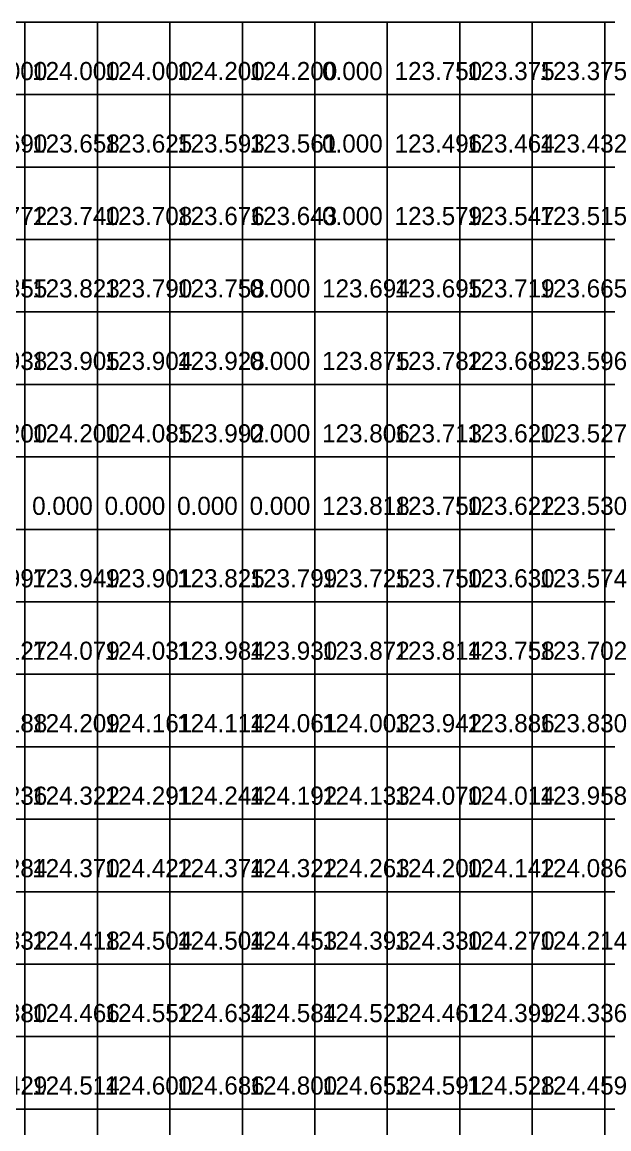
# Model space of a CAD drawing. Header units: metres. Extents: x 287857 to 287978, y 62957 to 63018.
# Drawn here: x 287945.89 to 287953.98, y 63002.56 to 63017.83 of the extents above; entities that cross this region are included whole.
import ezdxf

# ---------------------------------------------------------------- set-up
doc = ezdxf.new("R2010")
doc.units = ezdxf.units.M
for name, color, linetype, true_color in [('ARCH-BARRIER', 7, 'Continuous', 0xf87171), ('ARCH-INTERP', 7, 'Continuous', 0x64748b), ('ARCH-LEVEL-TXT', 7, 'Continuous', 0xa78bfa), ('ARCH-REAL', 7, 'Continuous', 0xa78bfa)]:
    doc.layers.add(name, color=color, linetype=linetype, true_color=true_color)

msp = doc.modelspace()

# ---------------------------------------------------------------- linework, layer by layer
at = {"layer": 'ARCH-BARRIER'}
for points in [[(287949.925, 63016.831, 0), (287950.925, 63016.831, 0), (287950.925, 63017.831, 0), (287949.925, 63017.831, 0), (287949.925, 63016.831, 0)], [(287949.925, 63015.831, 0), (287950.925, 63015.831, 0), (287950.925, 63016.831, 0), (287949.925, 63016.831, 0), (287949.925, 63015.831, 0)], [(287949.925, 63014.831, 0), (287950.925, 63014.831, 0), (287950.925, 63015.831, 0), (287949.925, 63015.831, 0), (287949.925, 63014.831, 0)], [(287948.925, 63013.831, 0), (287949.925, 63013.831, 0), (287949.925, 63014.831, 0), (287948.925, 63014.831, 0), (287948.925, 63013.831, 0)], [(287948.925, 63012.831, 0), (287949.925, 63012.831, 0), (287949.925, 63013.831, 0), (287948.925, 63013.831, 0), (287948.925, 63012.831, 0)], [(287948.925, 63011.831, 0), (287949.925, 63011.831, 0), (287949.925, 63012.831, 0), (287948.925, 63012.831, 0), (287948.925, 63011.831, 0)], [(287944.925, 63010.831, 0), (287945.925, 63010.831, 0), (287945.925, 63011.831, 0), (287944.925, 63011.831, 0), (287944.925, 63010.831, 0)], [(287945.925, 63010.831, 0), (287946.925, 63010.831, 0), (287946.925, 63011.831, 0), (287945.925, 63011.831, 0), (287945.925, 63010.831, 0)], [(287946.925, 63010.831, 0), (287947.925, 63010.831, 0), (287947.925, 63011.831, 0), (287946.925, 63011.831, 0), (287946.925, 63010.831, 0)], [(287947.925, 63010.831, 0), (287948.925, 63010.831, 0), (287948.925, 63011.831, 0), (287947.925, 63011.831, 0), (287947.925, 63010.831, 0)], [(287948.925, 63010.831, 0), (287949.925, 63010.831, 0), (287949.925, 63011.831, 0), (287948.925, 63011.831, 0), (287948.925, 63010.831, 0)], [(287951.925, 63001.831, 0), (287952.925, 63001.831, 0), (287952.925, 63002.831, 0), (287951.925, 63002.831, 0), (287951.925, 63001.831, 0)], [(287952.925, 63001.831, 0), (287953.925, 63001.831, 0), (287953.925, 63002.831, 0), (287952.925, 63002.831, 0), (287952.925, 63001.831, 0)]]:
    msp.add_polyline3d(points, dxfattribs=at)
at = {"layer": 'ARCH-INTERP'}
for points in [[(287944.925, 63016.831, 124), (287945.925, 63016.831, 124), (287945.925, 63017.831, 124), (287944.925, 63017.831, 124), (287944.925, 63016.831, 124)], [(287945.925, 63016.831, 124), (287946.925, 63016.831, 124), (287946.925, 63017.831, 124), (287945.925, 63017.831, 124), (287945.925, 63016.831, 124)], [(287946.925, 63016.831, 124), (287947.925, 63016.831, 124), (287947.925, 63017.831, 124), (287946.925, 63017.831, 124), (287946.925, 63016.831, 124)], [(287947.925, 63016.831, 124.2), (287948.925, 63016.831, 124.2), (287948.925, 63017.831, 124.2), (287947.925, 63017.831, 124.2), (287947.925, 63016.831, 124.2)], [(287948.925, 63016.831, 124.2), (287949.925, 63016.831, 124.2), (287949.925, 63017.831, 124.2), (287948.925, 63017.831, 124.2), (287948.925, 63016.831, 124.2)], [(287950.925, 63016.831, 123.75), (287951.925, 63016.831, 123.75), (287951.925, 63017.831, 123.75), (287950.925, 63017.831, 123.75), (287950.925, 63016.831, 123.75)], [(287951.925, 63016.831, 123.375), (287952.925, 63016.831, 123.375), (287952.925, 63017.831, 123.375), (287951.925, 63017.831, 123.375), (287951.925, 63016.831, 123.375)], [(287952.925, 63016.831, 123.375), (287953.925, 63016.831, 123.375), (287953.925, 63017.831, 123.375), (287952.925, 63017.831, 123.375), (287952.925, 63016.831, 123.375)], [(287953.925, 63016.831, 123.375), (287954.925, 63016.831, 123.375), (287954.925, 63017.831, 123.375), (287953.925, 63017.831, 123.375), (287953.925, 63016.831, 123.375)], [(287944.925, 63015.831, 123.69), (287945.925, 63015.831, 123.69), (287945.925, 63016.831, 123.69), (287944.925, 63016.831, 123.69), (287944.925, 63015.831, 123.69)], [(287945.925, 63015.831, 123.658), (287946.925, 63015.831, 123.658), (287946.925, 63016.831, 123.658), (287945.925, 63016.831, 123.658), (287945.925, 63015.831, 123.658)], [(287946.925, 63015.831, 123.625), (287947.925, 63015.831, 123.625), (287947.925, 63016.831, 123.625), (287946.925, 63016.831, 123.625), (287946.925, 63015.831, 123.625)], [(287947.925, 63015.831, 123.593), (287948.925, 63015.831, 123.593), (287948.925, 63016.831, 123.593), (287947.925, 63016.831, 123.593), (287947.925, 63015.831, 123.593)], [(287948.925, 63015.831, 123.561), (287949.925, 63015.831, 123.561), (287949.925, 63016.831, 123.561), (287948.925, 63016.831, 123.561), (287948.925, 63015.831, 123.561)], [(287950.925, 63015.831, 123.496), (287951.925, 63015.831, 123.496), (287951.925, 63016.831, 123.496), (287950.925, 63016.831, 123.496), (287950.925, 63015.831, 123.496)], [(287951.925, 63015.831, 123.464), (287952.925, 63015.831, 123.464), (287952.925, 63016.831, 123.464), (287951.925, 63016.831, 123.464), (287951.925, 63015.831, 123.464)], [(287952.925, 63015.831, 123.432), (287953.925, 63015.831, 123.432), (287953.925, 63016.831, 123.432), (287952.925, 63016.831, 123.432), (287952.925, 63015.831, 123.432)], [(287953.925, 63015.831, 123.4), (287954.925, 63015.831, 123.4), (287954.925, 63016.831, 123.4), (287953.925, 63016.831, 123.4), (287953.925, 63015.831, 123.4)], [(287944.925, 63014.831, 123.772), (287945.925, 63014.831, 123.772), (287945.925, 63015.831, 123.772), (287944.925, 63015.831, 123.772), (287944.925, 63014.831, 123.772)], [(287945.925, 63014.831, 123.74), (287946.925, 63014.831, 123.74), (287946.925, 63015.831, 123.74), (287945.925, 63015.831, 123.74), (287945.925, 63014.831, 123.74)], [(287946.925, 63014.831, 123.708), (287947.925, 63014.831, 123.708), (287947.925, 63015.831, 123.708), (287946.925, 63015.831, 123.708), (287946.925, 63014.831, 123.708)], [(287947.925, 63014.831, 123.676), (287948.925, 63014.831, 123.676), (287948.925, 63015.831, 123.676), (287947.925, 63015.831, 123.676), (287947.925, 63014.831, 123.676)], [(287948.925, 63014.831, 123.643), (287949.925, 63014.831, 123.643), (287949.925, 63015.831, 123.643), (287948.925, 63015.831, 123.643), (287948.925, 63014.831, 123.643)], [(287950.925, 63014.831, 123.579), (287951.925, 63014.831, 123.579), (287951.925, 63015.831, 123.579), (287950.925, 63015.831, 123.579), (287950.925, 63014.831, 123.579)], [(287951.925, 63014.831, 123.547), (287952.925, 63014.831, 123.547), (287952.925, 63015.831, 123.547), (287951.925, 63015.831, 123.547), (287951.925, 63014.831, 123.547)], [(287952.925, 63014.831, 123.515), (287953.925, 63014.831, 123.515), (287953.925, 63015.831, 123.515), (287952.925, 63015.831, 123.515), (287952.925, 63014.831, 123.515)], [(287953.925, 63014.831, 123.482), (287954.925, 63014.831, 123.482), (287954.925, 63015.831, 123.482), (287953.925, 63015.831, 123.482), (287953.925, 63014.831, 123.482)], [(287944.925, 63013.831, 123.855), (287945.925, 63013.831, 123.855), (287945.925, 63014.831, 123.855), (287944.925, 63014.831, 123.855), (287944.925, 63013.831, 123.855)], [(287945.925, 63013.831, 123.823), (287946.925, 63013.831, 123.823), (287946.925, 63014.831, 123.823), (287945.925, 63014.831, 123.823), (287945.925, 63013.831, 123.823)], [(287946.925, 63013.831, 123.79), (287947.925, 63013.831, 123.79), (287947.925, 63014.831, 123.79), (287946.925, 63014.831, 123.79), (287946.925, 63013.831, 123.79)], [(287947.925, 63013.831, 123.758), (287948.925, 63013.831, 123.758), (287948.925, 63014.831, 123.758), (287947.925, 63014.831, 123.758), (287947.925, 63013.831, 123.758)], [(287949.925, 63013.831, 123.694), (287950.925, 63013.831, 123.694), (287950.925, 63014.831, 123.694), (287949.925, 63014.831, 123.694), (287949.925, 63013.831, 123.694)], [(287950.925, 63013.831, 123.695), (287951.925, 63013.831, 123.695), (287951.925, 63014.831, 123.695), (287950.925, 63014.831, 123.695), (287950.925, 63013.831, 123.695)], [(287951.925, 63013.831, 123.719), (287952.925, 63013.831, 123.719), (287952.925, 63014.831, 123.719), (287951.925, 63014.831, 123.719), (287951.925, 63013.831, 123.719)], [(287952.925, 63013.831, 123.665), (287953.925, 63013.831, 123.665), (287953.925, 63014.831, 123.665), (287952.925, 63014.831, 123.665), (287952.925, 63013.831, 123.665)], [(287953.925, 63013.831, 123.572), (287954.925, 63013.831, 123.572), (287954.925, 63014.831, 123.572), (287953.925, 63014.831, 123.572), (287953.925, 63013.831, 123.572)], [(287944.925, 63012.831, 123.938), (287945.925, 63012.831, 123.938), (287945.925, 63013.831, 123.938), (287944.925, 63013.831, 123.938), (287944.925, 63012.831, 123.938)], [(287945.925, 63012.831, 123.905), (287946.925, 63012.831, 123.905), (287946.925, 63013.831, 123.905), (287945.925, 63013.831, 123.905), (287945.925, 63012.831, 123.905)], [(287946.925, 63012.831, 123.904), (287947.925, 63012.831, 123.904), (287947.925, 63013.831, 123.904), (287946.925, 63013.831, 123.904), (287946.925, 63012.831, 123.904)], [(287947.925, 63012.831, 123.928), (287948.925, 63012.831, 123.928), (287948.925, 63013.831, 123.928), (287947.925, 63013.831, 123.928), (287947.925, 63012.831, 123.928)], [(287949.925, 63012.831, 123.875), (287950.925, 63012.831, 123.875), (287950.925, 63013.831, 123.875), (287949.925, 63013.831, 123.875), (287949.925, 63012.831, 123.875)], [(287950.925, 63012.831, 123.782), (287951.925, 63012.831, 123.782), (287951.925, 63013.831, 123.782), (287950.925, 63013.831, 123.782), (287950.925, 63012.831, 123.782)], [(287951.925, 63012.831, 123.689), (287952.925, 63012.831, 123.689), (287952.925, 63013.831, 123.689), (287951.925, 63013.831, 123.689), (287951.925, 63012.831, 123.689)], [(287952.925, 63012.831, 123.596), (287953.925, 63012.831, 123.596), (287953.925, 63013.831, 123.596), (287952.925, 63013.831, 123.596), (287952.925, 63012.831, 123.596)], [(287953.925, 63012.831, 123.503), (287954.925, 63012.831, 123.503), (287954.925, 63013.831, 123.503), (287953.925, 63013.831, 123.503), (287953.925, 63012.831, 123.503)], [(287946.925, 63011.831, 124.085), (287947.925, 63011.831, 124.085), (287947.925, 63012.831, 124.085), (287946.925, 63012.831, 124.085), (287946.925, 63011.831, 124.085)], [(287947.925, 63011.831, 123.992), (287948.925, 63011.831, 123.992), (287948.925, 63012.831, 123.992), (287947.925, 63012.831, 123.992), (287947.925, 63011.831, 123.992)], [(287949.925, 63011.831, 123.806), (287950.925, 63011.831, 123.806), (287950.925, 63012.831, 123.806), (287949.925, 63012.831, 123.806), (287949.925, 63011.831, 123.806)], [(287950.925, 63011.831, 123.713), (287951.925, 63011.831, 123.713), (287951.925, 63012.831, 123.713), (287950.925, 63012.831, 123.713), (287950.925, 63011.831, 123.713)], [(287951.925, 63011.831, 123.62), (287952.925, 63011.831, 123.62), (287952.925, 63012.831, 123.62), (287951.925, 63012.831, 123.62), (287951.925, 63011.831, 123.62)], [(287952.925, 63011.831, 123.527), (287953.925, 63011.831, 123.527), (287953.925, 63012.831, 123.527), (287952.925, 63012.831, 123.527), (287952.925, 63011.831, 123.527)], [(287949.925, 63010.831, 123.818), (287950.925, 63010.831, 123.818), (287950.925, 63011.831, 123.818), (287949.925, 63011.831, 123.818), (287949.925, 63010.831, 123.818)], [(287951.925, 63010.831, 123.622), (287952.925, 63010.831, 123.622), (287952.925, 63011.831, 123.622), (287951.925, 63011.831, 123.622), (287951.925, 63010.831, 123.622)], [(287952.925, 63010.831, 123.53), (287953.925, 63010.831, 123.53), (287953.925, 63011.831, 123.53), (287952.925, 63011.831, 123.53), (287952.925, 63010.831, 123.53)], [(287944.925, 63009.831, 123.997), (287945.925, 63009.831, 123.997), (287945.925, 63010.831, 123.997), (287944.925, 63010.831, 123.997), (287944.925, 63009.831, 123.997)], [(287945.925, 63009.831, 123.949), (287946.925, 63009.831, 123.949), (287946.925, 63010.831, 123.949), (287945.925, 63010.831, 123.949), (287945.925, 63009.831, 123.949)], [(287946.925, 63009.831, 123.901), (287947.925, 63009.831, 123.901), (287947.925, 63010.831, 123.901), (287946.925, 63010.831, 123.901), (287946.925, 63009.831, 123.901)], [(287948.925, 63009.831, 123.799), (287949.925, 63009.831, 123.799), (287949.925, 63010.831, 123.799), (287948.925, 63010.831, 123.799), (287948.925, 63009.831, 123.799)], [(287951.925, 63009.831, 123.63), (287952.925, 63009.831, 123.63), (287952.925, 63010.831, 123.63), (287951.925, 63010.831, 123.63), (287951.925, 63009.831, 123.63)], [(287952.925, 63009.831, 123.574), (287953.925, 63009.831, 123.574), (287953.925, 63010.831, 123.574), (287952.925, 63010.831, 123.574), (287952.925, 63009.831, 123.574)], [(287944.925, 63008.831, 124.127), (287945.925, 63008.831, 124.127), (287945.925, 63009.831, 124.127), (287944.925, 63009.831, 124.127), (287944.925, 63008.831, 124.127)], [(287945.925, 63008.831, 124.079), (287946.925, 63008.831, 124.079), (287946.925, 63009.831, 124.079), (287945.925, 63009.831, 124.079), (287945.925, 63008.831, 124.079)], [(287946.925, 63008.831, 124.031), (287947.925, 63008.831, 124.031), (287947.925, 63009.831, 124.031), (287946.925, 63009.831, 124.031), (287946.925, 63008.831, 124.031)], [(287947.925, 63008.831, 123.984), (287948.925, 63008.831, 123.984), (287948.925, 63009.831, 123.984), (287947.925, 63009.831, 123.984), (287947.925, 63008.831, 123.984)], [(287948.925, 63008.831, 123.93), (287949.925, 63008.831, 123.93), (287949.925, 63009.831, 123.93), (287948.925, 63009.831, 123.93), (287948.925, 63008.831, 123.93)], [(287949.925, 63008.831, 123.872), (287950.925, 63008.831, 123.872), (287950.925, 63009.831, 123.872), (287949.925, 63009.831, 123.872), (287949.925, 63008.831, 123.872)], [(287950.925, 63008.831, 123.814), (287951.925, 63008.831, 123.814), (287951.925, 63009.831, 123.814), (287950.925, 63009.831, 123.814), (287950.925, 63008.831, 123.814)], [(287951.925, 63008.831, 123.758), (287952.925, 63008.831, 123.758), (287952.925, 63009.831, 123.758), (287951.925, 63009.831, 123.758), (287951.925, 63008.831, 123.758)], [(287952.925, 63008.831, 123.702), (287953.925, 63008.831, 123.702), (287953.925, 63009.831, 123.702), (287952.925, 63009.831, 123.702), (287952.925, 63008.831, 123.702)], [(287953.925, 63008.831, 123.638), (287954.925, 63008.831, 123.638), (287954.925, 63009.831, 123.638), (287953.925, 63009.831, 123.638), (287953.925, 63008.831, 123.638)], [(287944.925, 63007.831, 124.188), (287945.925, 63007.831, 124.188), (287945.925, 63008.831, 124.188), (287944.925, 63008.831, 124.188), (287944.925, 63007.831, 124.188)], [(287945.925, 63007.831, 124.209), (287946.925, 63007.831, 124.209), (287946.925, 63008.831, 124.209), (287945.925, 63008.831, 124.209), (287945.925, 63007.831, 124.209)], [(287946.925, 63007.831, 124.161), (287947.925, 63007.831, 124.161), (287947.925, 63008.831, 124.161), (287946.925, 63008.831, 124.161), (287946.925, 63007.831, 124.161)], [(287947.925, 63007.831, 124.114), (287948.925, 63007.831, 124.114), (287948.925, 63008.831, 124.114), (287947.925, 63008.831, 124.114), (287947.925, 63007.831, 124.114)], [(287948.925, 63007.831, 124.061), (287949.925, 63007.831, 124.061), (287949.925, 63008.831, 124.061), (287948.925, 63008.831, 124.061), (287948.925, 63007.831, 124.061)], [(287949.925, 63007.831, 124.003), (287950.925, 63007.831, 124.003), (287950.925, 63008.831, 124.003), (287949.925, 63008.831, 124.003), (287949.925, 63007.831, 124.003)], [(287950.925, 63007.831, 123.942), (287951.925, 63007.831, 123.942), (287951.925, 63008.831, 123.942), (287950.925, 63008.831, 123.942), (287950.925, 63007.831, 123.942)], [(287951.925, 63007.831, 123.886), (287952.925, 63007.831, 123.886), (287952.925, 63008.831, 123.886), (287951.925, 63008.831, 123.886), (287951.925, 63007.831, 123.886)], [(287952.925, 63007.831, 123.83), (287953.925, 63007.831, 123.83), (287953.925, 63008.831, 123.83), (287952.925, 63008.831, 123.83), (287952.925, 63007.831, 123.83)], [(287953.925, 63007.831, 123.76), (287954.925, 63007.831, 123.76), (287954.925, 63008.831, 123.76), (287953.925, 63008.831, 123.76), (287953.925, 63007.831, 123.76)], [(287944.925, 63006.831, 124.236), (287945.925, 63006.831, 124.236), (287945.925, 63007.831, 124.236), (287944.925, 63007.831, 124.236), (287944.925, 63006.831, 124.236)], [(287945.925, 63006.831, 124.322), (287946.925, 63006.831, 124.322), (287946.925, 63007.831, 124.322), (287945.925, 63007.831, 124.322), (287945.925, 63006.831, 124.322)], [(287946.925, 63006.831, 124.291), (287947.925, 63006.831, 124.291), (287947.925, 63007.831, 124.291), (287946.925, 63007.831, 124.291), (287946.925, 63006.831, 124.291)], [(287947.925, 63006.831, 124.244), (287948.925, 63006.831, 124.244), (287948.925, 63007.831, 124.244), (287947.925, 63007.831, 124.244), (287947.925, 63006.831, 124.244)], [(287948.925, 63006.831, 124.192), (287949.925, 63006.831, 124.192), (287949.925, 63007.831, 124.192), (287948.925, 63007.831, 124.192), (287948.925, 63006.831, 124.192)], [(287949.925, 63006.831, 124.133), (287950.925, 63006.831, 124.133), (287950.925, 63007.831, 124.133), (287949.925, 63007.831, 124.133), (287949.925, 63006.831, 124.133)], [(287950.925, 63006.831, 124.07), (287951.925, 63006.831, 124.07), (287951.925, 63007.831, 124.07), (287950.925, 63007.831, 124.07), (287950.925, 63006.831, 124.07)], [(287951.925, 63006.831, 124.014), (287952.925, 63006.831, 124.014), (287952.925, 63007.831, 124.014), (287951.925, 63007.831, 124.014), (287951.925, 63006.831, 124.014)], [(287952.925, 63006.831, 123.958), (287953.925, 63006.831, 123.958), (287953.925, 63007.831, 123.958), (287952.925, 63007.831, 123.958), (287952.925, 63006.831, 123.958)], [(287953.925, 63006.831, 123.883), (287954.925, 63006.831, 123.883), (287954.925, 63007.831, 123.883), (287953.925, 63007.831, 123.883), (287953.925, 63006.831, 123.883)], [(287944.925, 63005.831, 124.284), (287945.925, 63005.831, 124.284), (287945.925, 63006.831, 124.284), (287944.925, 63006.831, 124.284), (287944.925, 63005.831, 124.284)], [(287945.925, 63005.831, 124.37), (287946.925, 63005.831, 124.37), (287946.925, 63006.831, 124.37), (287945.925, 63006.831, 124.37), (287945.925, 63005.831, 124.37)], [(287946.925, 63005.831, 124.422), (287947.925, 63005.831, 124.422), (287947.925, 63006.831, 124.422), (287946.925, 63006.831, 124.422), (287946.925, 63005.831, 124.422)], [(287947.925, 63005.831, 124.374), (287948.925, 63005.831, 124.374), (287948.925, 63006.831, 124.374), (287947.925, 63006.831, 124.374), (287947.925, 63005.831, 124.374)], [(287948.925, 63005.831, 124.322), (287949.925, 63005.831, 124.322), (287949.925, 63006.831, 124.322), (287948.925, 63006.831, 124.322), (287948.925, 63005.831, 124.322)], [(287949.925, 63005.831, 124.263), (287950.925, 63005.831, 124.263), (287950.925, 63006.831, 124.263), (287949.925, 63006.831, 124.263), (287949.925, 63005.831, 124.263)], [(287950.925, 63005.831, 124.2), (287951.925, 63005.831, 124.2), (287951.925, 63006.831, 124.2), (287950.925, 63006.831, 124.2), (287950.925, 63005.831, 124.2)], [(287951.925, 63005.831, 124.142), (287952.925, 63005.831, 124.142), (287952.925, 63006.831, 124.142), (287951.925, 63006.831, 124.142), (287951.925, 63005.831, 124.142)], [(287952.925, 63005.831, 124.086), (287953.925, 63005.831, 124.086), (287953.925, 63006.831, 124.086), (287952.925, 63006.831, 124.086), (287952.925, 63005.831, 124.086)], [(287953.925, 63005.831, 124.006), (287954.925, 63005.831, 124.006), (287954.925, 63006.831, 124.006), (287953.925, 63006.831, 124.006), (287953.925, 63005.831, 124.006)], [(287944.925, 63004.831, 124.332), (287945.925, 63004.831, 124.332), (287945.925, 63005.831, 124.332), (287944.925, 63005.831, 124.332), (287944.925, 63004.831, 124.332)], [(287945.925, 63004.831, 124.418), (287946.925, 63004.831, 124.418), (287946.925, 63005.831, 124.418), (287945.925, 63005.831, 124.418), (287945.925, 63004.831, 124.418)], [(287946.925, 63004.831, 124.504), (287947.925, 63004.831, 124.504), (287947.925, 63005.831, 124.504), (287946.925, 63005.831, 124.504), (287946.925, 63004.831, 124.504)], [(287947.925, 63004.831, 124.504), (287948.925, 63004.831, 124.504), (287948.925, 63005.831, 124.504), (287947.925, 63005.831, 124.504), (287947.925, 63004.831, 124.504)], [(287948.925, 63004.831, 124.453), (287949.925, 63004.831, 124.453), (287949.925, 63005.831, 124.453), (287948.925, 63005.831, 124.453), (287948.925, 63004.831, 124.453)], [(287949.925, 63004.831, 124.393), (287950.925, 63004.831, 124.393), (287950.925, 63005.831, 124.393), (287949.925, 63005.831, 124.393), (287949.925, 63004.831, 124.393)], [(287950.925, 63004.831, 124.33), (287951.925, 63004.831, 124.33), (287951.925, 63005.831, 124.33), (287950.925, 63005.831, 124.33), (287950.925, 63004.831, 124.33)], [(287951.925, 63004.831, 124.27), (287952.925, 63004.831, 124.27), (287952.925, 63005.831, 124.27), (287951.925, 63005.831, 124.27), (287951.925, 63004.831, 124.27)], [(287952.925, 63004.831, 124.214), (287953.925, 63004.831, 124.214), (287953.925, 63005.831, 124.214), (287952.925, 63005.831, 124.214), (287952.925, 63004.831, 124.214)], [(287953.925, 63004.831, 124.128), (287954.925, 63004.831, 124.128), (287954.925, 63005.831, 124.128), (287953.925, 63005.831, 124.128), (287953.925, 63004.831, 124.128)], [(287944.925, 63003.831, 124.38), (287945.925, 63003.831, 124.38), (287945.925, 63004.831, 124.38), (287944.925, 63004.831, 124.38), (287944.925, 63003.831, 124.38)], [(287945.925, 63003.831, 124.466), (287946.925, 63003.831, 124.466), (287946.925, 63004.831, 124.466), (287945.925, 63004.831, 124.466), (287945.925, 63003.831, 124.466)], [(287946.925, 63003.831, 124.552), (287947.925, 63003.831, 124.552), (287947.925, 63004.831, 124.552), (287946.925, 63004.831, 124.552), (287946.925, 63003.831, 124.552)], [(287947.925, 63003.831, 124.634), (287948.925, 63003.831, 124.634), (287948.925, 63004.831, 124.634), (287947.925, 63004.831, 124.634), (287947.925, 63003.831, 124.634)], [(287948.925, 63003.831, 124.584), (287949.925, 63003.831, 124.584), (287949.925, 63004.831, 124.584), (287948.925, 63004.831, 124.584), (287948.925, 63003.831, 124.584)], [(287949.925, 63003.831, 124.523), (287950.925, 63003.831, 124.523), (287950.925, 63004.831, 124.523), (287949.925, 63004.831, 124.523), (287949.925, 63003.831, 124.523)], [(287950.925, 63003.831, 124.461), (287951.925, 63003.831, 124.461), (287951.925, 63004.831, 124.461), (287950.925, 63004.831, 124.461), (287950.925, 63003.831, 124.461)], [(287951.925, 63003.831, 124.399), (287952.925, 63003.831, 124.399), (287952.925, 63004.831, 124.399), (287951.925, 63004.831, 124.399), (287951.925, 63003.831, 124.399)], [(287952.925, 63003.831, 124.336), (287953.925, 63003.831, 124.336), (287953.925, 63004.831, 124.336), (287952.925, 63004.831, 124.336), (287952.925, 63003.831, 124.336)], [(287953.925, 63003.831, 124.251), (287954.925, 63003.831, 124.251), (287954.925, 63004.831, 124.251), (287953.925, 63004.831, 124.251), (287953.925, 63003.831, 124.251)], [(287944.925, 63002.831, 124.429), (287945.925, 63002.831, 124.429), (287945.925, 63003.831, 124.429), (287944.925, 63003.831, 124.429), (287944.925, 63002.831, 124.429)], [(287945.925, 63002.831, 124.514), (287946.925, 63002.831, 124.514), (287946.925, 63003.831, 124.514), (287945.925, 63003.831, 124.514), (287945.925, 63002.831, 124.514)], [(287946.925, 63002.831, 124.6), (287947.925, 63002.831, 124.6), (287947.925, 63003.831, 124.6), (287946.925, 63003.831, 124.6), (287946.925, 63002.831, 124.6)], [(287947.925, 63002.831, 124.686), (287948.925, 63002.831, 124.686), (287948.925, 63003.831, 124.686), (287947.925, 63003.831, 124.686), (287947.925, 63002.831, 124.686)], [(287949.925, 63002.831, 124.653), (287950.925, 63002.831, 124.653), (287950.925, 63003.831, 124.653), (287949.925, 63003.831, 124.653), (287949.925, 63002.831, 124.653)], [(287950.925, 63002.831, 124.591), (287951.925, 63002.831, 124.591), (287951.925, 63003.831, 124.591), (287950.925, 63003.831, 124.591), (287950.925, 63002.831, 124.591)], [(287951.925, 63002.831, 124.528), (287952.925, 63002.831, 124.528), (287952.925, 63003.831, 124.528), (287951.925, 63003.831, 124.528), (287951.925, 63002.831, 124.528)], [(287952.925, 63002.831, 124.459), (287953.925, 63002.831, 124.459), (287953.925, 63003.831, 124.459), (287952.925, 63003.831, 124.459), (287952.925, 63002.831, 124.459)], [(287953.925, 63002.831, 124.374), (287954.925, 63002.831, 124.374), (287954.925, 63003.831, 124.374), (287953.925, 63003.831, 124.374), (287953.925, 63002.831, 124.374)], [(287944.925, 63001.831, 124.209), (287945.925, 63001.831, 124.209), (287945.925, 63002.831, 124.209), (287944.925, 63002.831, 124.209), (287944.925, 63001.831, 124.209)], [(287945.925, 63001.831, 124.312), (287946.925, 63001.831, 124.312), (287946.925, 63002.831, 124.312), (287945.925, 63002.831, 124.312), (287945.925, 63001.831, 124.312)], [(287946.925, 63001.831, 124.415), (287947.925, 63001.831, 124.415), (287947.925, 63002.831, 124.415), (287946.925, 63002.831, 124.415), (287946.925, 63001.831, 124.415)], [(287947.925, 63001.831, 124.518), (287948.925, 63001.831, 124.518), (287948.925, 63002.831, 124.518), (287947.925, 63002.831, 124.518), (287947.925, 63001.831, 124.518)], [(287949.925, 63001.831, 124.556), (287950.925, 63001.831, 124.556), (287950.925, 63002.831, 124.556), (287949.925, 63002.831, 124.556), (287949.925, 63001.831, 124.556)], [(287950.925, 63001.831, 124.522), (287951.925, 63001.831, 124.522), (287951.925, 63002.831, 124.522), (287950.925, 63002.831, 124.522), (287950.925, 63001.831, 124.522)]]:
    msp.add_polyline3d(points, dxfattribs=at)
at = {"layer": 'ARCH-REAL'}
for points in [[(287944.925, 63011.831, 124.2), (287945.925, 63011.831, 124.2), (287945.925, 63012.831, 124.2), (287944.925, 63012.831, 124.2), (287944.925, 63011.831, 124.2)], [(287945.925, 63011.831, 124.2), (287946.925, 63011.831, 124.2), (287946.925, 63012.831, 124.2), (287945.925, 63012.831, 124.2), (287945.925, 63011.831, 124.2)], [(287953.925, 63011.831, 123.375), (287954.925, 63011.831, 123.375), (287954.925, 63012.831, 123.375), (287953.925, 63012.831, 123.375), (287953.925, 63011.831, 123.375)], [(287950.925, 63010.831, 123.75), (287951.925, 63010.831, 123.75), (287951.925, 63011.831, 123.75), (287950.925, 63011.831, 123.75), (287950.925, 63010.831, 123.75)], [(287953.925, 63010.831, 123.375), (287954.925, 63010.831, 123.375), (287954.925, 63011.831, 123.375), (287953.925, 63011.831, 123.375), (287953.925, 63010.831, 123.375)], [(287947.925, 63009.831, 123.825), (287948.925, 63009.831, 123.825), (287948.925, 63010.831, 123.825), (287947.925, 63010.831, 123.825), (287947.925, 63009.831, 123.825)], [(287949.925, 63009.831, 123.725), (287950.925, 63009.831, 123.725), (287950.925, 63010.831, 123.725), (287949.925, 63010.831, 123.725), (287949.925, 63009.831, 123.725)], [(287950.925, 63009.831, 123.75), (287951.925, 63009.831, 123.75), (287951.925, 63010.831, 123.75), (287950.925, 63010.831, 123.75), (287950.925, 63009.831, 123.75)], [(287953.925, 63009.831, 123.525), (287954.925, 63009.831, 123.525), (287954.925, 63010.831, 123.525), (287953.925, 63010.831, 123.525), (287953.925, 63009.831, 123.525)], [(287948.925, 63002.831, 124.8), (287949.925, 63002.831, 124.8), (287949.925, 63003.831, 124.8), (287948.925, 63003.831, 124.8), (287948.925, 63002.831, 124.8)], [(287948.925, 63001.831, 124.8), (287949.925, 63001.831, 124.8), (287949.925, 63002.831, 124.8), (287948.925, 63002.831, 124.8), (287948.925, 63001.831, 124.8)], [(287953.925, 63001.831, 124.425), (287954.925, 63001.831, 124.425), (287954.925, 63002.831, 124.425), (287953.925, 63002.831, 124.425), (287953.925, 63001.831, 124.425)]]:
    msp.add_polyline3d(points, dxfattribs=at)

# ---------------------------------------------------------------- texts
at = {"layer": 'ARCH-LEVEL-TXT'}
for s, p in [('124.000', (287945.025, 63017.031, 124)), ('124.000', (287946.025, 63017.031, 124)), ('124.000', (287947.025, 63017.031, 124)), ('124.200', (287948.025, 63017.031, 124.2)), ('124.200', (287949.025, 63017.031, 124.2)), ('0.000', (287950.025, 63017.031)), ('123.750', (287951.025, 63017.031, 123.75)), ('123.375', (287952.025, 63017.031, 123.375)), ('123.375', (287953.025, 63017.031, 123.375)), ('123.690', (287945.025, 63016.031, 123.69)), ('123.658', (287946.025, 63016.031, 123.658)), ('123.625', (287947.025, 63016.031, 123.625)), ('123.593', (287948.025, 63016.031, 123.593)), ('123.561', (287949.025, 63016.031, 123.561)), ('0.000', (287950.025, 63016.031)), ('123.496', (287951.025, 63016.031, 123.496)), ('123.464', (287952.025, 63016.031, 123.464)), ('123.432', (287953.025, 63016.031, 123.432)), ('123.772', (287945.025, 63015.031, 123.772)), ('123.740', (287946.025, 63015.031, 123.74)), ('123.708', (287947.025, 63015.031, 123.708)), ('123.676', (287948.025, 63015.031, 123.676)), ('123.643', (287949.025, 63015.031, 123.643)), ('0.000', (287950.025, 63015.031)), ('123.579', (287951.025, 63015.031, 123.579)), ('123.547', (287952.025, 63015.031, 123.547)), ('123.515', (287953.025, 63015.031, 123.515)), ('123.855', (287945.025, 63014.031, 123.855)), ('123.823', (287946.025, 63014.031, 123.823)), ('123.790', (287947.025, 63014.031, 123.79)), ('123.758', (287948.025, 63014.031, 123.758)), ('0.000', (287949.025, 63014.031)), ('123.694', (287950.025, 63014.031, 123.694)), ('123.695', (287951.025, 63014.031, 123.695)), ('123.719', (287952.025, 63014.031, 123.719)), ('123.665', (287953.025, 63014.031, 123.665)), ('123.938', (287945.025, 63013.031, 123.938)), ('123.905', (287946.025, 63013.031, 123.905)), ('123.904', (287947.025, 63013.031, 123.904)), ('123.928', (287948.025, 63013.031, 123.928)), ('0.000', (287949.025, 63013.031)), ('123.875', (287950.025, 63013.031, 123.875)), ('123.782', (287951.025, 63013.031, 123.782)), ('123.689', (287952.025, 63013.031, 123.689)), ('123.596', (287953.025, 63013.031, 123.596)), ('124.200', (287945.025, 63012.031, 124.2)), ('124.200', (287946.025, 63012.031, 124.2)), ('124.085', (287947.025, 63012.031, 124.085)), ('123.992', (287948.025, 63012.031, 123.992)), ('0.000', (287949.025, 63012.031)), ('123.806', (287950.025, 63012.031, 123.806)), ('123.713', (287951.025, 63012.031, 123.713)), ('123.620', (287952.025, 63012.031, 123.62)), ('123.527', (287953.025, 63012.031, 123.527)), ('0.000', (287946.025, 63011.031)), ('0.000', (287947.025, 63011.031)), ('0.000', (287948.025, 63011.031)), ('0.000', (287949.025, 63011.031)), ('123.818', (287950.025, 63011.031, 123.818)), ('123.750', (287951.025, 63011.031, 123.75)), ('123.622', (287952.025, 63011.031, 123.622)), ('123.530', (287953.025, 63011.031, 123.53)), ('123.997', (287945.025, 63010.031, 123.997)), ('123.949', (287946.025, 63010.031, 123.949)), ('123.901', (287947.025, 63010.031, 123.901)), ('123.825', (287948.025, 63010.031, 123.825)), ('123.799', (287949.025, 63010.031, 123.799)), ('123.725', (287950.025, 63010.031, 123.725)), ('123.750', (287951.025, 63010.031, 123.75)), ('123.630', (287952.025, 63010.031, 123.63)), ('123.574', (287953.025, 63010.031, 123.574)), ('124.127', (287945.025, 63009.031, 124.127)), ('124.079', (287946.025, 63009.031, 124.079)), ('124.031', (287947.025, 63009.031, 124.031)), ('123.984', (287948.025, 63009.031, 123.984)), ('123.930', (287949.025, 63009.031, 123.93)), ('123.872', (287950.025, 63009.031, 123.872)), ('123.814', (287951.025, 63009.031, 123.814)), ('123.758', (287952.025, 63009.031, 123.758)), ('123.702', (287953.025, 63009.031, 123.702)), ('124.188', (287945.025, 63008.031, 124.188)), ('124.209', (287946.025, 63008.031, 124.209)), ('124.161', (287947.025, 63008.031, 124.161)), ('124.114', (287948.025, 63008.031, 124.114)), ('124.061', (287949.025, 63008.031, 124.061)), ('124.003', (287950.025, 63008.031, 124.003)), ('123.942', (287951.025, 63008.031, 123.942)), ('123.886', (287952.025, 63008.031, 123.886)), ('123.830', (287953.025, 63008.031, 123.83)), ('124.236', (287945.025, 63007.031, 124.236)), ('124.322', (287946.025, 63007.031, 124.322)), ('124.291', (287947.025, 63007.031, 124.291)), ('124.244', (287948.025, 63007.031, 124.244)), ('124.192', (287949.025, 63007.031, 124.192)), ('124.133', (287950.025, 63007.031, 124.133)), ('124.070', (287951.025, 63007.031, 124.07)), ('124.014', (287952.025, 63007.031, 124.014)), ('123.958', (287953.025, 63007.031, 123.958)), ('124.284', (287945.025, 63006.031, 124.284)), ('124.370', (287946.025, 63006.031, 124.37)), ('124.422', (287947.025, 63006.031, 124.422)), ('124.374', (287948.025, 63006.031, 124.374)), ('124.322', (287949.025, 63006.031, 124.322)), ('124.263', (287950.025, 63006.031, 124.263)), ('124.200', (287951.025, 63006.031, 124.2)), ('124.142', (287952.025, 63006.031, 124.142)), ('124.086', (287953.025, 63006.031, 124.086)), ('124.332', (287945.025, 63005.031, 124.332)), ('124.418', (287946.025, 63005.031, 124.418)), ('124.504', (287947.025, 63005.031, 124.504)), ('124.504', (287948.025, 63005.031, 124.504)), ('124.453', (287949.025, 63005.031, 124.453)), ('124.393', (287950.025, 63005.031, 124.393)), ('124.330', (287951.025, 63005.031, 124.33)), ('124.270', (287952.025, 63005.031, 124.27)), ('124.214', (287953.025, 63005.031, 124.214)), ('124.380', (287945.025, 63004.031, 124.38)), ('124.466', (287946.025, 63004.031, 124.466)), ('124.552', (287947.025, 63004.031, 124.552)), ('124.634', (287948.025, 63004.031, 124.634)), ('124.584', (287949.025, 63004.031, 124.584)), ('124.523', (287950.025, 63004.031, 124.523)), ('124.461', (287951.025, 63004.031, 124.461)), ('124.399', (287952.025, 63004.031, 124.399)), ('124.336', (287953.025, 63004.031, 124.336)), ('124.429', (287945.025, 63003.031, 124.429)), ('124.514', (287946.025, 63003.031, 124.514)), ('124.600', (287947.025, 63003.031, 124.6)), ('124.686', (287948.025, 63003.031, 124.686)), ('124.800', (287949.025, 63003.031, 124.8)), ('124.653', (287950.025, 63003.031, 124.653)), ('124.591', (287951.025, 63003.031, 124.591)), ('124.528', (287952.025, 63003.031, 124.528)), ('124.459', (287953.025, 63003.031, 124.459))]:
    msp.add_text(s, height=0.25, dxfattribs=at).set_placement(p)

doc.saveas('drawing.dxf')
